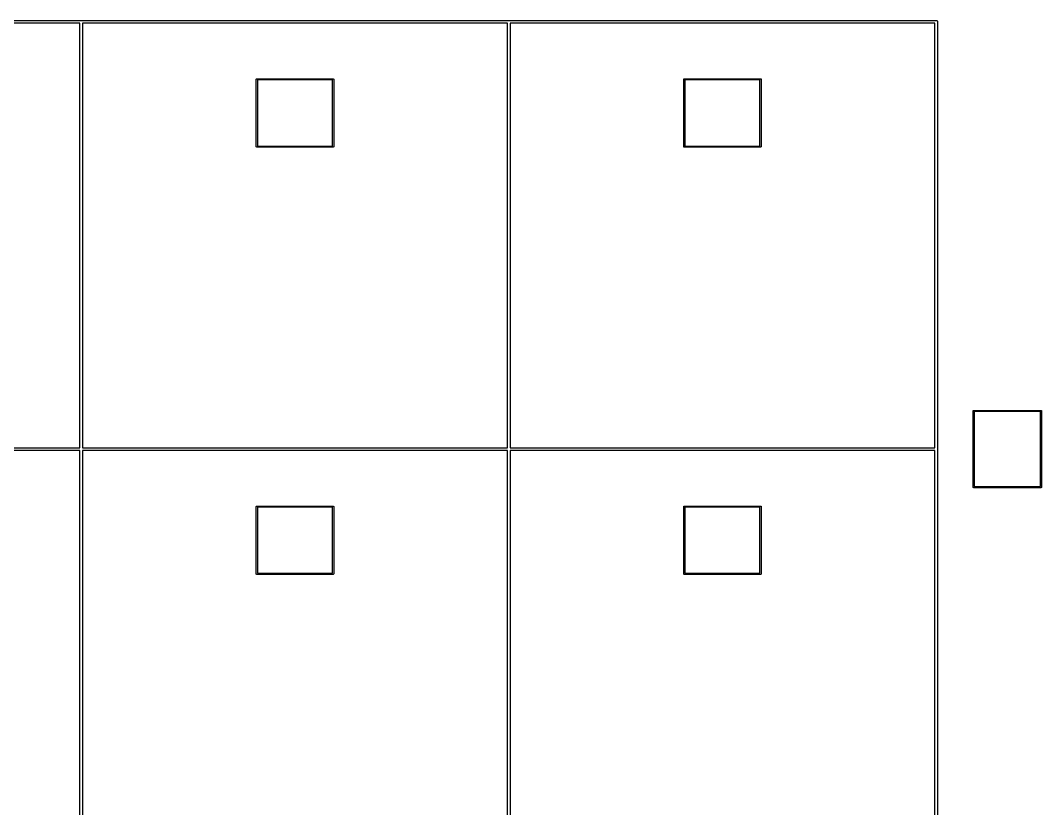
# Model space of a CAD drawing. Extents: x 1.71 to 5.16, y -7.44 to -2.33.
# Drawn here: x 3.368 to 5.16, y -4.866 to -3.483 of the extents above; entities that cross this region are included whole.
import ezdxf

# ---------------------------------------------------------------- set-up
doc = ezdxf.new("R2010")
doc.units = 0
doc.header["$MEASUREMENT"] = 0
doc.layers.add('BLACK', color=7, linetype='CONTINUOUS')

msp = doc.modelspace()

# ---------------------------------------------------------------- linework, layer by layer
at = {"layer": 'BLACK', "linetype": 'CONTINUOUS'}
for p, q in [((2.72512, -3.48264), (3.47488, -3.48264)), ((3.47264, -3.48736), (2.72736, -3.48736)), ((3.47264, -4.23264), (3.47264, -3.48736)), ((3.47488, -3.48264), (3.475, -3.48263)), ((3.475, -3.48263), (3.47512, -3.48264)), ((3.47512, -3.48264), (4.22488, -3.48264)), ((3.47736, -3.48736), (3.47736, -4.23264)), ((4.22264, -3.48736), (3.47736, -3.48736)), ((4.22264, -4.23264), (4.22264, -3.48736)), ((4.22488, -3.48264), (4.225, -3.48263)), ((4.225, -3.48263), (4.22512, -3.48264)), ((4.22512, -3.48264), (4.97488, -3.48264)), ((4.22736, -3.48736), (4.22736, -4.23264)), ((4.97264, -3.48736), (4.22736, -3.48736)), ((4.97264, -4.23264), (4.97264, -3.48736)), ((4.97488, -3.48264), (4.975, -3.48263)), ((4.975, -3.48263), (4.97512, -3.48264)), ((4.97512, -3.48264), (4.97512, -3.48264)), ((4.97512, -3.48264), (4.97546, -3.48267)), ((4.97546, -3.48267), (4.97591, -3.48281)), ((4.97591, -3.48281), (4.97632, -3.48303)), ((4.97632, -3.48303), (4.97668, -3.48332)), ((4.97668, -3.48332), (4.97697, -3.48368)), ((4.97697, -3.48368), (4.97719, -3.48409)), ((4.97719, -3.48409), (4.97733, -3.48454)), ((4.97733, -3.48454), (4.97737, -3.485)), ((4.97737, -3.485), (4.97736, -3.48512)), ((4.97736, -3.48512), (4.97736, -4.23488)), ((3.78208, -3.58594), (3.7821, -3.58575)), ((3.78209, -3.58599), (3.78208, -3.58594)), ((3.78209, -3.70401), (3.78209, -3.58599)), ((3.7821, -3.58575), (3.78216, -3.58557)), ((3.78216, -3.58557), (3.78225, -3.5854)), ((3.78225, -3.5854), (3.78237, -3.58525)), ((3.78237, -3.58525), (3.78252, -3.58512)), ((3.78252, -3.58512), (3.78269, -3.58503)), ((3.78269, -3.58503), (3.78288, -3.58497)), ((3.78288, -3.58497), (3.78302, -3.58496)), ((3.78302, -3.58496), (3.78307, -3.58496)), ((3.78307, -3.58496), (3.78312, -3.58496)), ((3.78312, -3.58496), (3.91688, -3.58496)), ((3.78406, -3.58693), (3.78406, -3.70307)), ((3.91594, -3.58693), (3.78406, -3.58693)), ((3.91594, -3.70307), (3.91594, -3.58693)), ((3.91688, -3.58496), (3.91693, -3.58496)), ((3.91693, -3.58496), (3.91698, -3.58496)), ((3.91698, -3.58496), (3.91698, -3.58496)), ((3.91698, -3.58496), (3.91712, -3.58497)), ((3.91712, -3.58497), (3.91731, -3.58503)), ((3.91731, -3.58503), (3.91748, -3.58512)), ((3.91748, -3.58512), (3.91763, -3.58525)), ((3.91763, -3.58525), (3.91775, -3.5854)), ((3.91775, -3.5854), (3.91784, -3.58557)), ((3.91784, -3.58557), (3.9179, -3.58575)), ((3.9179, -3.58575), (3.91792, -3.58594)), ((3.91792, -3.58594), (3.91791, -3.58599)), ((3.91791, -3.58599), (3.91791, -3.70401)), ((4.53208, -3.58594), (4.5321, -3.58575)), ((4.53209, -3.58599), (4.53208, -3.58594)), ((4.53209, -3.70401), (4.53209, -3.58599)), ((4.5321, -3.58575), (4.53216, -3.58557)), ((4.53216, -3.58557), (4.53225, -3.5854)), ((4.53225, -3.5854), (4.53237, -3.58525)), ((4.53237, -3.58525), (4.53252, -3.58512)), ((4.53252, -3.58512), (4.53269, -3.58503)), ((4.53269, -3.58503), (4.53288, -3.58497)), ((4.53288, -3.58497), (4.53302, -3.58496)), ((4.53302, -3.58496), (4.53307, -3.58496)), ((4.53307, -3.58496), (4.53312, -3.58496)), ((4.53312, -3.58496), (4.66688, -3.58496)), ((4.53406, -3.58693), (4.53406, -3.70307)), ((4.66594, -3.58693), (4.53406, -3.58693)), ((4.66594, -3.70307), (4.66594, -3.58693)), ((4.66688, -3.58496), (4.66693, -3.58496)), ((4.66693, -3.58496), (4.66698, -3.58496)), ((4.66698, -3.58496), (4.66698, -3.58496)), ((4.66698, -3.58496), (4.66712, -3.58497)), ((4.66712, -3.58497), (4.66731, -3.58503)), ((4.66731, -3.58503), (4.66748, -3.58512)), ((4.66748, -3.58512), (4.66763, -3.58525)), ((4.66763, -3.58525), (4.66775, -3.5854)), ((4.66775, -3.5854), (4.66784, -3.58557)), ((4.66784, -3.58557), (4.6679, -3.58575)), ((4.6679, -3.58575), (4.66792, -3.58594)), ((4.66792, -3.58594), (4.66791, -3.58599)), ((4.66791, -3.58599), (4.66791, -3.70401)), ((3.78208, -3.70406), (3.78209, -3.70401)), ((3.7821, -3.70425), (3.78208, -3.70406)), ((3.78216, -3.70443), (3.7821, -3.70425)), ((3.78225, -3.7046), (3.78216, -3.70443)), ((3.78237, -3.70475), (3.78225, -3.7046)), ((3.78252, -3.70488), (3.78237, -3.70475)), ((3.78269, -3.70497), (3.78252, -3.70488)), ((3.78288, -3.70503), (3.78269, -3.70497)), ((3.78302, -3.70504), (3.78288, -3.70503)), ((3.78307, -3.70504), (3.78302, -3.70504)), ((3.78302, -3.70504), (3.78302, -3.70504)), ((3.78312, -3.70504), (3.78307, -3.70504)), ((3.91688, -3.70504), (3.78312, -3.70504)), ((3.78406, -3.70307), (3.91594, -3.70307)), ((3.91693, -3.70504), (3.91688, -3.70504)), ((3.91712, -3.70503), (3.91693, -3.70504)), ((3.91731, -3.70497), (3.91712, -3.70503)), ((3.91748, -3.70488), (3.91731, -3.70497)), ((3.91763, -3.70475), (3.91748, -3.70488)), ((3.91775, -3.7046), (3.91763, -3.70475)), ((3.91784, -3.70443), (3.91775, -3.7046)), ((3.9179, -3.70425), (3.91784, -3.70443)), ((3.91791, -3.7041), (3.9179, -3.70425)), ((3.91791, -3.70401), (3.91792, -3.70406)), ((3.91792, -3.70406), (3.91791, -3.7041)), ((4.53208, -3.70406), (4.53209, -3.70401)), ((4.5321, -3.70425), (4.53208, -3.70406)), ((4.53216, -3.70443), (4.5321, -3.70425)), ((4.53225, -3.7046), (4.53216, -3.70443)), ((4.53237, -3.70475), (4.53225, -3.7046)), ((4.53252, -3.70488), (4.53237, -3.70475)), ((4.53269, -3.70497), (4.53252, -3.70488)), ((4.53288, -3.70503), (4.53269, -3.70497)), ((4.53302, -3.70504), (4.53288, -3.70503)), ((4.53307, -3.70504), (4.53302, -3.70504)), ((4.53302, -3.70504), (4.53302, -3.70504)), ((4.53312, -3.70504), (4.53307, -3.70504)), ((4.66688, -3.70504), (4.53312, -3.70504)), ((4.53406, -3.70307), (4.66594, -3.70307)), ((4.66693, -3.70504), (4.66688, -3.70504)), ((4.66712, -3.70503), (4.66693, -3.70504)), ((4.66731, -3.70497), (4.66712, -3.70503)), ((4.66748, -3.70488), (4.66731, -3.70497)), ((4.66763, -3.70475), (4.66748, -3.70488)), ((4.66775, -3.7046), (4.66763, -3.70475)), ((4.66784, -3.70443), (4.66775, -3.7046)), ((4.6679, -3.70425), (4.66784, -3.70443)), ((4.66791, -3.7041), (4.6679, -3.70425)), ((4.66791, -3.70401), (4.66792, -3.70406)), ((4.66792, -3.70406), (4.66791, -3.7041)), ((5.03996, -4.16807), (5.03997, -4.16788)), ((5.03996, -4.16812), (5.03996, -4.16807)), ((5.03996, -4.30188), (5.03996, -4.16812)), ((5.03997, -4.16788), (5.04003, -4.16769)), ((5.04003, -4.16769), (5.04012, -4.16752)), ((5.04012, -4.16752), (5.04025, -4.16737)), ((5.04025, -4.16737), (5.0404, -4.16725)), ((5.0404, -4.16725), (5.04057, -4.16716)), ((5.04057, -4.16716), (5.04075, -4.1671)), ((5.04075, -4.1671), (5.0409, -4.16709)), ((5.0409, -4.16709), (5.04094, -4.16708)), ((5.0409, -4.16709), (5.0409, -4.16709)), ((5.04094, -4.16708), (5.04099, -4.16709)), ((5.04099, -4.16709), (5.15901, -4.16709)), ((5.04193, -4.16906), (5.04193, -4.30094)), ((5.15807, -4.16906), (5.04193, -4.16906)), ((5.15807, -4.30094), (5.15807, -4.16906)), ((5.15901, -4.16709), (5.15906, -4.16708)), ((5.15906, -4.16708), (5.1591, -4.16709)), ((5.1591, -4.16709), (5.15925, -4.1671)), ((5.15925, -4.1671), (5.15943, -4.16716)), ((5.15943, -4.16716), (5.1596, -4.16725)), ((5.1596, -4.16725), (5.15975, -4.16737)), ((5.15975, -4.16737), (5.15988, -4.16752)), ((5.15988, -4.16752), (5.15997, -4.16769)), ((5.15997, -4.16769), (5.16003, -4.16788)), ((5.16003, -4.16788), (5.16004, -4.16807)), ((5.16004, -4.16807), (5.16004, -4.16812)), ((5.16004, -4.16812), (5.16004, -4.30188)), ((2.72736, -4.23264), (3.47264, -4.23264)), ((3.47264, -4.23736), (2.72736, -4.23736)), ((3.47264, -4.98264), (3.47264, -4.23736)), ((3.47736, -4.23264), (4.22264, -4.23264)), ((3.47736, -4.23736), (3.47736, -4.98264)), ((4.22264, -4.23736), (3.47736, -4.23736)), ((4.22264, -4.98264), (4.22264, -4.23736)), ((4.22736, -4.23264), (4.97264, -4.23264)), ((4.22736, -4.23736), (4.22736, -4.98264)), ((4.97264, -4.23736), (4.22736, -4.23736)), ((4.97264, -4.98264), (4.97264, -4.23736)), ((4.97736, -4.23488), (4.97737, -4.235)), ((4.97737, -4.235), (4.97736, -4.23512)), ((4.97736, -4.23512), (4.97736, -4.98488)), ((5.03996, -4.30193), (5.03996, -4.30188)), ((5.03997, -4.30212), (5.03996, -4.30193)), ((5.04003, -4.30231), (5.03997, -4.30212)), ((5.04012, -4.30248), (5.04003, -4.30231)), ((5.04025, -4.30263), (5.04012, -4.30248)), ((5.0404, -4.30275), (5.04025, -4.30263)), ((5.04057, -4.30284), (5.0404, -4.30275)), ((5.04075, -4.3029), (5.04057, -4.30284)), ((5.04094, -4.30292), (5.04075, -4.3029)), ((5.04099, -4.30291), (5.04094, -4.30292)), ((5.15901, -4.30291), (5.04099, -4.30291)), ((5.04193, -4.30094), (5.15807, -4.30094)), ((5.15906, -4.30292), (5.15901, -4.30291)), ((5.1591, -4.30291), (5.15906, -4.30292)), ((5.15925, -4.3029), (5.1591, -4.30291)), ((5.1591, -4.30291), (5.1591, -4.30291)), ((5.15943, -4.30284), (5.15925, -4.3029)), ((5.1596, -4.30275), (5.15943, -4.30284)), ((5.15975, -4.30263), (5.1596, -4.30275)), ((5.15988, -4.30248), (5.15975, -4.30263)), ((5.15997, -4.30231), (5.15988, -4.30248)), ((5.16003, -4.30212), (5.15997, -4.30231)), ((5.16004, -4.30193), (5.16003, -4.30212)), ((5.16004, -4.30188), (5.16004, -4.30193)), ((3.78208, -4.33594), (3.7821, -4.33575)), ((3.78209, -4.33599), (3.78208, -4.33594)), ((3.78209, -4.45401), (3.78209, -4.33599)), ((3.7821, -4.33575), (3.78216, -4.33557)), ((3.78216, -4.33557), (3.78225, -4.3354)), ((3.78225, -4.3354), (3.78237, -4.33525)), ((3.78237, -4.33525), (3.78252, -4.33512)), ((3.78252, -4.33512), (3.78269, -4.33503)), ((3.78269, -4.33503), (3.78288, -4.33497)), ((3.78288, -4.33497), (3.78302, -4.33496)), ((3.78302, -4.33496), (3.78302, -4.33496)), ((3.78302, -4.33496), (3.78307, -4.33496)), ((3.78307, -4.33496), (3.78312, -4.33496)), ((3.78312, -4.33496), (3.91688, -4.33496)), ((3.91688, -4.33496), (3.91693, -4.33496)), ((3.91693, -4.33496), (3.91698, -4.33496)), ((3.91698, -4.33496), (3.91712, -4.33497)), ((3.91712, -4.33497), (3.91731, -4.33503)), ((3.91731, -4.33503), (3.91748, -4.33512)), ((3.91748, -4.33512), (3.91763, -4.33525)), ((3.91763, -4.33525), (3.91775, -4.3354)), ((3.91775, -4.3354), (3.91784, -4.33557)), ((3.91784, -4.33557), (3.9179, -4.33575)), ((3.9179, -4.33575), (3.91792, -4.33594)), ((3.91792, -4.33594), (3.91791, -4.33599)), ((3.91791, -4.33599), (3.91791, -4.45401)), ((4.53208, -4.33594), (4.5321, -4.33575)), ((4.53209, -4.33599), (4.53208, -4.33594)), ((4.53209, -4.45401), (4.53209, -4.33599)), ((4.5321, -4.33575), (4.53216, -4.33557)), ((4.53216, -4.33557), (4.53225, -4.3354)), ((4.53225, -4.3354), (4.53237, -4.33525)), ((4.53237, -4.33525), (4.53252, -4.33512)), ((4.53252, -4.33512), (4.53269, -4.33503)), ((4.53269, -4.33503), (4.53288, -4.33497)), ((4.53288, -4.33497), (4.53302, -4.33496)), ((4.53302, -4.33496), (4.53302, -4.33496)), ((4.53302, -4.33496), (4.53307, -4.33496)), ((4.53307, -4.33496), (4.53312, -4.33496)), ((4.53312, -4.33496), (4.66688, -4.33496)), ((4.66688, -4.33496), (4.66693, -4.33496)), ((4.66693, -4.33496), (4.66698, -4.33496)), ((4.66698, -4.33496), (4.66712, -4.33497)), ((4.66712, -4.33497), (4.66731, -4.33503)), ((4.66731, -4.33503), (4.66748, -4.33512)), ((4.66748, -4.33512), (4.66763, -4.33525)), ((4.66763, -4.33525), (4.66775, -4.3354)), ((4.66775, -4.3354), (4.66784, -4.33557)), ((4.66784, -4.33557), (4.6679, -4.33575)), ((4.6679, -4.33575), (4.66792, -4.33594)), ((4.66792, -4.33594), (4.66791, -4.33599)), ((4.66791, -4.33599), (4.66791, -4.45401)), ((3.78406, -4.33693), (3.78406, -4.45307)), ((3.91594, -4.33693), (3.78406, -4.33693)), ((3.91594, -4.45307), (3.91594, -4.33693)), ((4.53406, -4.33693), (4.53406, -4.45307)), ((4.66594, -4.33693), (4.53406, -4.33693)), ((4.66594, -4.45307), (4.66594, -4.33693)), ((3.78208, -4.45406), (3.78209, -4.45401)), ((3.7821, -4.45425), (3.78208, -4.45406)), ((3.78216, -4.45443), (3.7821, -4.45425)), ((3.78225, -4.4546), (3.78216, -4.45443)), ((3.78237, -4.45475), (3.78225, -4.4546)), ((3.78252, -4.45488), (3.78237, -4.45475)), ((3.78269, -4.45497), (3.78252, -4.45488)), ((3.78288, -4.45503), (3.78269, -4.45497)), ((3.78307, -4.45504), (3.78288, -4.45503)), ((3.78312, -4.45504), (3.78307, -4.45504)), ((3.91688, -4.45504), (3.78312, -4.45504)), ((3.78406, -4.45307), (3.91594, -4.45307)), ((3.91693, -4.45504), (3.91688, -4.45504)), ((3.91698, -4.45504), (3.91693, -4.45504)), ((3.91712, -4.45503), (3.91698, -4.45504)), ((3.91698, -4.45504), (3.91698, -4.45504)), ((3.91731, -4.45497), (3.91712, -4.45503)), ((3.91748, -4.45488), (3.91731, -4.45497)), ((3.91763, -4.45475), (3.91748, -4.45488)), ((3.91775, -4.4546), (3.91763, -4.45475)), ((3.91784, -4.45443), (3.91775, -4.4546)), ((3.9179, -4.45425), (3.91784, -4.45443)), ((3.91792, -4.45406), (3.9179, -4.45425)), ((3.91791, -4.45401), (3.91792, -4.45406)), ((4.53208, -4.45406), (4.53209, -4.45401)), ((4.5321, -4.45425), (4.53208, -4.45406)), ((4.53216, -4.45443), (4.5321, -4.45425)), ((4.53225, -4.4546), (4.53216, -4.45443)), ((4.53237, -4.45475), (4.53225, -4.4546)), ((4.53252, -4.45488), (4.53237, -4.45475)), ((4.53269, -4.45497), (4.53252, -4.45488)), ((4.53288, -4.45503), (4.53269, -4.45497)), ((4.53307, -4.45504), (4.53288, -4.45503)), ((4.53312, -4.45504), (4.53307, -4.45504)), ((4.66688, -4.45504), (4.53312, -4.45504)), ((4.53406, -4.45307), (4.66594, -4.45307)), ((4.66693, -4.45504), (4.66688, -4.45504)), ((4.66698, -4.45504), (4.66693, -4.45504)), ((4.66712, -4.45503), (4.66698, -4.45504)), ((4.66698, -4.45504), (4.66698, -4.45504)), ((4.66731, -4.45497), (4.66712, -4.45503)), ((4.66748, -4.45488), (4.66731, -4.45497)), ((4.66763, -4.45475), (4.66748, -4.45488)), ((4.66775, -4.4546), (4.66763, -4.45475)), ((4.66784, -4.45443), (4.66775, -4.4546)), ((4.6679, -4.45425), (4.66784, -4.45443)), ((4.66792, -4.45406), (4.6679, -4.45425)), ((4.66791, -4.45401), (4.66792, -4.45406))]:
    msp.add_line(p, q, dxfattribs=at)

doc.saveas('drawing.dxf')
